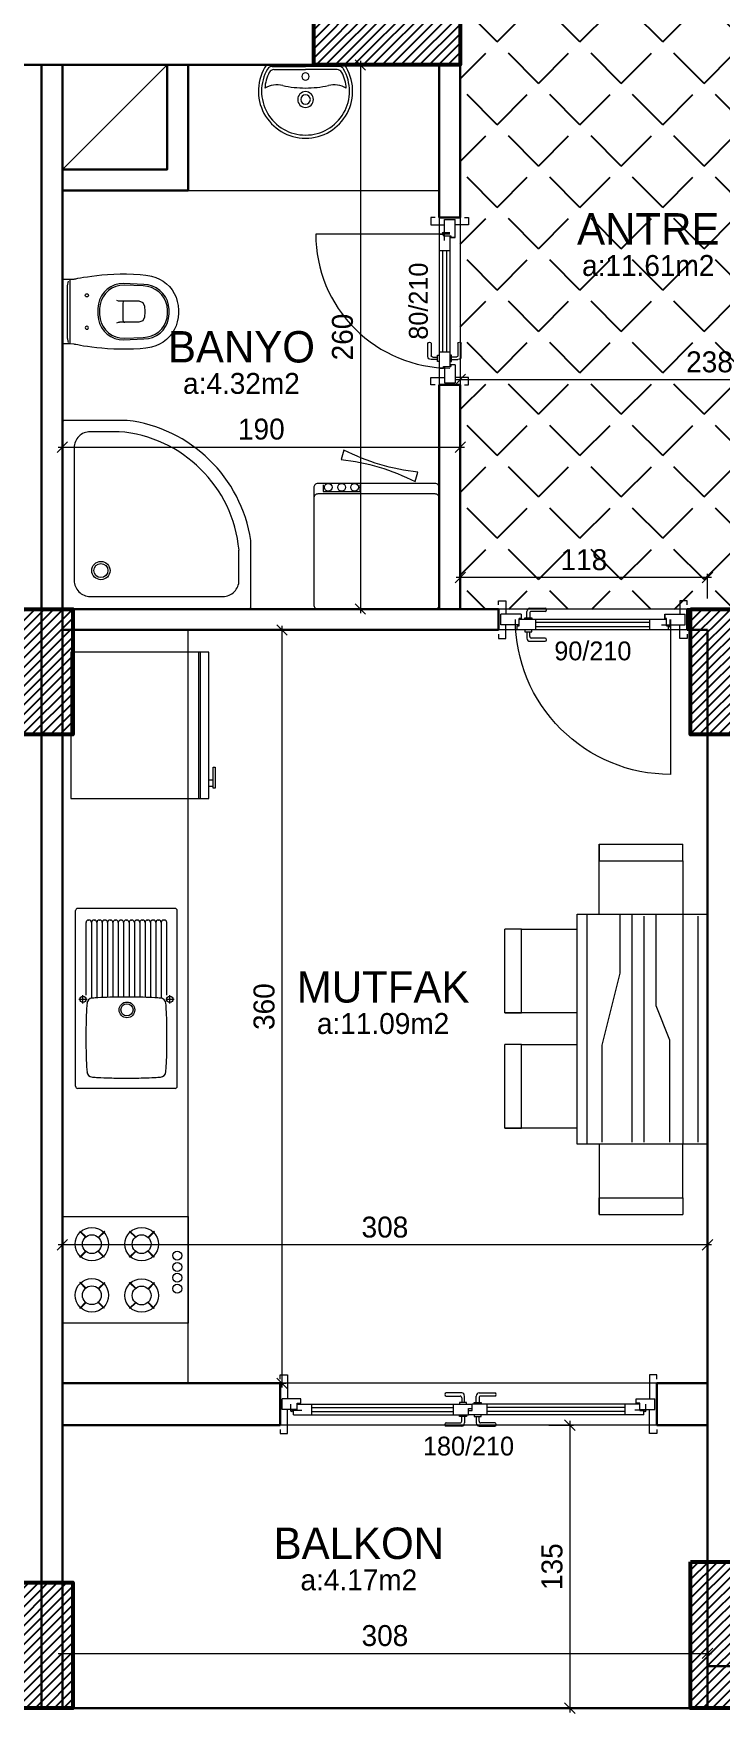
# Model space of a CAD drawing. Header units: centimetres. Extents: x 562865 to 1310255, y -148070 to 32737.
# Drawn here: x 655124 to 655452, y -26897 to -26094 of the extents above; entities that cross this region are included whole.
import ezdxf
from ezdxf.enums import TextEntityAlignment as Align

# ---------------------------------------------------------------- set-up
doc = ezdxf.new("R2010")
doc.units = ezdxf.units.CM
doc.header["$LTSCALE"] = 2.5
doc.linetypes.add('DASHED', pattern=[0.25, 0.125, -0.125])
doc.layers.get('0').update_dxf_attribs({"color": 86})
for name, color, linetype in [('alan', 7, 'Continuous'), ('kapi-yazi', 7, 'Continuous'), ('mahal', 7, 'Continuous'), ('tarama', 173, 'Continuous'), ('TARAMA KOLON', 252, 'Continuous')]:
    doc.layers.add(name, color=color, linetype=linetype)
for name, color, linetype, lineweight in [('DUVAR', 4, 'Continuous', 30), ('duvar-kesim', 7, 'Continuous', 0), ('GÖRÜNÜŞLER', 96, 'Continuous', 25), ('iç ölçü', 106, 'Continuous', 18), ('kapi', 9, 'Continuous', 0), ('kolon', 1, 'Continuous', 53), ('TEFRIS', 33, 'Continuous', 0)]:
    doc.layers.add(name, color=color, linetype=linetype, lineweight=lineweight)
doc.styles.add('PINAR', font='comic.ttf')
doc.dimstyles.new('TEMİZ ÖLÇÜ', dxfattribs={"dimtxt": 10, "dimasz": 5, "dimexe": 1.8, "dimexo": 0.625, "dimgap": 3, "dimtad": 1, "dimdec": 0, "dimrnd": 0.5, "dimzin": 1, "dimdsep": 46, "dimtxsty": 'PINAR', "dimblk": 'OBLIQUE', "dimcen": 0.9, "dimdle": 2, "dimclrd": 256, "dimclre": 256, "dimclrt": 7, "dimadec": 0, "dimazin": 0, "dimtfac": 1, "dimtdec": 0, "dimtofl": 0, "dimtmove": 2, "dimatfit": 2, "dimfxl": 10, "dimfxlon": 1, "dimlwd": -1, "dimlwe": -1, "dimarcsym": 0})

# ---------------------------------------------------------------- blocks, each defined once
blk = doc.blocks.new('WRTGHBWSTH')
at = {"layer": 'GÖRÜNÜŞLER', "color": 251, "linetype": 'DASHED', "ltscale": 200}
blk.add_lwpolyline([(643861.98, 7102.97), (643152.29, 7181.95), (642309.98, 7155.3), (641146.47, 7079.75), (639025.07, 6992.13), (638997.86, 4472.72), (643762.88, 4472.72)], close=True, dxfattribs=at)
blk = doc.blocks.new('_Oblique')
at = {"color": 0, "linetype": 'ByBlock', "lineweight": -2}
blk.add_line((-0.5, -0.5), (0.5, 0.5), dxfattribs=at)
blk = doc.blocks.new('*D1698')
at = {"layer": 'Defpoints', "color": 0}
for p in [(655137.34, -26647.71), (655445.38, -26647.71), (655137.34, -26673.24)]:
    blk.add_point(p, dxfattribs=at)
at = {"layer": 'iç ölçü'}
for p, q in [((655137.34, -26663.24), (655137.34, -26675.04)), ((655445.38, -26663.24), (655445.38, -26675.04)), ((655447.38, -26673.24), (655135.34, -26673.24))]:
    blk.add_line(p, q, dxfattribs=at)
at = {"layer": 'iç ölçü', "linetype": 'ByBlock', "xscale": 5, "yscale": 5, "zscale": 5, "rotation": 180}
blk.add_blockref('_Oblique', (655137.34, -26673.24), dxfattribs=at)
at = {"layer": 'iç ölçü', "linetype": 'ByBlock', "xscale": 5, "yscale": 5, "zscale": 5}
blk.add_blockref('_Oblique', (655445.38, -26673.24), dxfattribs=at)
at = {"layer": 'iç ölçü', "color": 7, "insert": (655291.36, -26664.8), "char_height": 10, "attachment_point": 5, "style": 'PINAR'}
blk.add_mtext('308', dxfattribs=at)
blk = doc.blocks.new('*D1700')
at = {"layer": 'Defpoints', "color": 0}
for p in [(655212.75, -26109.39), (655212.75, -26369.39), (655279.63, -26369.39)]:
    blk.add_point(p, dxfattribs=at)
at = {"layer": 'iç ölçü'}
for p, q in [((655269.63, -26109.39), (655281.43, -26109.39)), ((655279.63, -26107.39), (655279.63, -26371.39)), ((655269.63, -26369.39), (655281.43, -26369.39))]:
    blk.add_line(p, q, dxfattribs=at)
at = {"layer": 'iç ölçü', "linetype": 'ByBlock', "xscale": 5, "yscale": 5, "zscale": 5}
for p, rotation in [((655279.63, -26109.39), 90), ((655279.63, -26369.39), 270)]:
    blk.add_blockref('_Oblique', p, dxfattribs=dict(at, rotation=rotation))
at = {"layer": 'iç ölçü', "color": 7, "insert": (655271.13, -26239.39), "char_height": 10, "attachment_point": 5, "rotation": 90, "style": 'PINAR'}
blk.add_mtext('260', dxfattribs=at)
blk = doc.blocks.new('*D1711')
at = {"layer": 'Defpoints', "color": 0}
for p in [(655327.34, -26354.33), (655327.34, -26369.39), (655445.38, -26369.39)]:
    blk.add_point(p, dxfattribs=at)
at = {"layer": 'iç ölçü'}
for p, q in [((655327.34, -26364.33), (655327.34, -26352.53)), ((655445.38, -26364.33), (655445.38, -26352.53)), ((655447.38, -26354.33), (655325.34, -26354.33))]:
    blk.add_line(p, q, dxfattribs=at)
at = {"layer": 'iç ölçü', "linetype": 'ByBlock', "xscale": 5, "yscale": 5, "zscale": 5, "rotation": 180}
blk.add_blockref('_Oblique', (655327.34, -26354.33), dxfattribs=at)
at = {"layer": 'iç ölçü', "linetype": 'ByBlock', "xscale": 5, "yscale": 5, "zscale": 5}
blk.add_blockref('_Oblique', (655445.38, -26354.33), dxfattribs=at)
at = {"layer": 'iç ölçü', "color": 7, "insert": (655386.36, -26345.87), "char_height": 10, "attachment_point": 5, "style": 'PINAR'}
blk.add_mtext('118', dxfattribs=at)
blk = doc.blocks.new('*D1714')
at = {"layer": 'Defpoints', "color": 0}
for p in [(655137.34, -26253.68), (655327.34, -26253.68), (655327.34, -26292.05)]:
    blk.add_point(p, dxfattribs=at)
at = {"layer": 'iç ölçü'}
for p, q in [((655137.34, -26282.05), (655137.34, -26293.85)), ((655327.34, -26282.05), (655327.34, -26293.85)), ((655135.34, -26292.05), (655329.34, -26292.05))]:
    blk.add_line(p, q, dxfattribs=at)
at = {"layer": 'iç ölçü', "linetype": 'ByBlock', "xscale": 5, "yscale": 5, "zscale": 5, "rotation": 180}
blk.add_blockref('_Oblique', (655137.34, -26292.05), dxfattribs=at)
at = {"layer": 'iç ölçü', "linetype": 'ByBlock', "xscale": 5, "yscale": 5, "zscale": 5}
blk.add_blockref('_Oblique', (655327.34, -26292.05), dxfattribs=at)
at = {"layer": 'iç ölçü', "color": 7, "insert": (655232.34, -26283.46), "char_height": 10, "attachment_point": 5, "style": 'PINAR'}
blk.add_mtext('190', dxfattribs=at)
blk = doc.blocks.new('*D1715')
at = {"layer": 'Defpoints', "color": 0}
for p in [(655223.95, -26379.39), (655223.95, -26739.39), (655242.19, -26739.39)]:
    blk.add_point(p, dxfattribs=at)
at = {"layer": 'iç ölçü'}
for p, q in [((655242.19, -26377.39), (655242.19, -26741.39)), ((655232.19, -26379.39), (655243.99, -26379.39)), ((655232.19, -26739.39), (655243.99, -26739.39))]:
    blk.add_line(p, q, dxfattribs=at)
at = {"layer": 'iç ölçü', "linetype": 'ByBlock', "xscale": 5, "yscale": 5, "zscale": 5}
for p, rotation in [((655242.19, -26379.39), 90), ((655242.19, -26739.39), 270)]:
    blk.add_blockref('_Oblique', p, dxfattribs=dict(at, rotation=rotation))
at = {"layer": 'iç ölçü', "color": 7, "insert": (655233.68, -26559.39), "char_height": 10, "attachment_point": 5, "rotation": 90, "style": 'PINAR'}
blk.add_mtext('360', dxfattribs=at)
blk = doc.blocks.new('*D1716')
at = {"layer": 'Defpoints', "color": 0}
for p in [(655347.58, -26759.39), (655347.58, -26894.64), (655379.68, -26894.64)]:
    blk.add_point(p, dxfattribs=at)
at = {"layer": 'iç ölçü'}
for p, q in [((655369.68, -26759.39), (655381.48, -26759.39)), ((655379.68, -26757.39), (655379.68, -26896.64)), ((655369.68, -26894.64), (655381.48, -26894.64))]:
    blk.add_line(p, q, dxfattribs=at)
at = {"layer": 'iç ölçü', "linetype": 'ByBlock', "xscale": 5, "yscale": 5, "zscale": 5}
for p, rotation in [((655379.68, -26759.39), 90), ((655379.68, -26894.64), 270)]:
    blk.add_blockref('_Oblique', p, dxfattribs=dict(at, rotation=rotation))
at = {"layer": 'iç ölçü', "color": 7, "insert": (655371.2, -26827.01), "char_height": 10, "attachment_point": 5, "rotation": 90, "style": 'PINAR'}
blk.add_mtext('135', dxfattribs=at)
blk = doc.blocks.new('*D1717')
at = {"layer": 'Defpoints', "color": 0}
for p in [(655327.34, -26248.79), (655565.38, -26258.79), (655565.38, -26259.7)]:
    blk.add_point(p, dxfattribs=at)
at = {"layer": 'iç ölçü'}
for p, q in [((655327.34, -26249.7), (655327.34, -26261.5)), ((655325.34, -26259.7), (655567.38, -26259.7)), ((655565.38, -26259.42), (655565.38, -26261.5))]:
    blk.add_line(p, q, dxfattribs=at)
at = {"layer": 'iç ölçü', "linetype": 'ByBlock', "xscale": 5, "yscale": 5, "zscale": 5, "rotation": 180}
blk.add_blockref('_Oblique', (655327.34, -26259.7), dxfattribs=at)
at = {"layer": 'iç ölçü', "linetype": 'ByBlock', "xscale": 5, "yscale": 5, "zscale": 5}
blk.add_blockref('_Oblique', (655565.38, -26259.7), dxfattribs=at)
at = {"layer": 'iç ölçü', "color": 7, "insert": (655446.36, -26251.32), "char_height": 10, "attachment_point": 5, "style": 'PINAR'}
blk.add_mtext('238', dxfattribs=at)
blk = doc.blocks.new('fm-door1')
at = {"linetype": 'Continuous'}
for p, q in [((0, 25), (0, -25)), ((100, 25), (0, 25)), ((79.7, 31.8), (79.7, -0.3)), ((84, 27.6), (127.8, 27.6)), ((90, 50), (910, 50)), ((90, 50), (90, 30)), ((100, 30), (90, 30)), ((100, 30), (100, -5)), ((100, 30), (100, -5)), ((100, 0), (900, 0)), ((190, 50), (190, 0)), ((810, 50), (810, 0)), ((910, 30), (900, 30)), ((900, 30), (900, -5)), ((900, 25), (1000, 25)), ((910, 50), (910, 30)), ((1000, 25), (1000, -25)), ((110, -25), (0, -25)), ((100, -5), (110, -5)), ((110, -5), (100, -5)), ((110, -5), (110, -25)), ((110, -25), (110, -5)), ((890, -25), (890, -5)), ((890, -5), (900, -5)), ((890, -25), (1000, -25))]:
    blk.add_line(p, q, dxfattribs=at)
at = {"color": 8, "linetype": 'Continuous'}
for p, q in [((190, 35), (810, 35)), ((190, 15), (810, 15))]:
    blk.add_line(p, q, dxfattribs=at)
at = {"linetype": 'Continuous'}
for points in [[(857.6, 58.1), (857.6, 88.9, 0.414214), (842.4, 104.1), (758.6, 104.1, 1), (758.6, 88.9), (834.8, 88.9, -0.414214), (842.4, 81.3), (842.4, 58.1)], [(857.6, -8.1), (857.6, -38.9, -0.414214), (842.4, -54.1), (758.6, -54.1, -1), (758.6, -38.9), (834.8, -38.9, 0.414214), (842.4, -31.3), (842.4, -8.1)]]:
    blk.add_lwpolyline(points, format="xyb", dxfattribs=at)
for points in [[(869, 50), (869, 58.1), (831, 58.1), (831, 50)], [(869, 0), (869, -8.1), (831, -8.1), (831, 0)]]:
    blk.add_lwpolyline(points, dxfattribs=at)
blk.add_circle((84, 31.8), 4.26, dxfattribs=at)
blk = doc.blocks.new('Lav-1')
for p, q in [((-18.7083, 0), (18.7083, 0)), ((-15.105, -2.2), (0, -2.2)), ((15.105, -2.2), (0, -2.2))]:
    blk.add_line(p, q)
at = {"color": 8}
for p in [(-15.9925, -0.7), (15.9925, -0.7)]:
    blk.add_line(p, (0, -0.7), dxfattribs=at)
for centre, radius, start, end in [((0, -12.5), 22.5, 146.251011, 270), ((0, -12.5), 22.5, 270, 33.748989), ((0, -12.5), 19.5, 152.688782, 175.764074), ((-15.105, -4.7), 2.5, 90, 152.688782), ((15.105, -4.7), 2.5, 27.311218, 90), ((0, -12.5), 19.5, 4.235926, 27.311218), ((-13.5377, -21.504), 12, 77.387843, 119.499625), ((0, 39), 50, 257.387843, 270), ((0, 39), 50, 270, 282.612157), ((13.5377, -21.504), 12, 60.500375, 102.612157)]:
    blk.add_arc(centre, radius, start, end)
for centre, radius, start, end in [((0, -12.5), 21, 149.821029, 270), ((-15.9925, -3.2), 2.5, 90, 149.821029), ((0, -5.5), 1.75, 90, 270), ((0, -12.5), 21, 270, 30.178971), ((0, -5.5), 1.75, 270, 90), ((15.9925, -3.2), 2.5, 30.178971, 90), ((0, -16.5), 3.75, 90, 270), ((0, -16.5), 2.3, 90, 270), ((0, -16.5), 3.75, 270, 90), ((0, -16.5), 2.3, 270, 90)]:
    blk.add_arc(centre, radius, start, end, dxfattribs=at)
blk = doc.blocks.new('C.Mak')
at = {"color": 8}
for p, q in [((25.69, -56.11), (8.15, -56.11)), ((8.15, -56.11), (8.15, -59.29)), ((25.69, -59.29), (25.69, -56.11))]:
    blk.add_line(p, q, dxfattribs=at)
blk.add_lwpolyline([(-27.67, 0, 0.414214), (-29.72, -2.05), (-29.72, -57.95, 0.414214), (-27.67, -60), (28.23, -60, 0.414214), (30.28, -57.95), (30.28, -2.05, 0.414214), (28.23, 0)], format="xyb", close=True)
blk.add_lwpolyline([(-29.72, -52.95, 0.414214), (-27.67, -55), (28.23, -55, 0.414214), (30.28, -52.95)], format="xyb")
blk.add_lwpolyline([(15.87, -75.96), (17.21, -71.43, -0.091234), (-18.18, -60.91), (-19.53, -65.44, -0.091234)], format="xyb", close=True, dxfattribs=at)
for centre in [(10.72, -58.18), (16.92, -58.18), (23.32, -58.18)]:
    blk.add_circle(centre, 1.82, dxfattribs=at)
blk = doc.blocks.new('Klozet-3')
for p, q in [((15.4, -3.57), (-15.35, -3.57)), ((-14.68, -2.98), (-14.01, -2.7)), ((-14.01, -2.7), (-13.13, -2.55)), ((-13.13, -2.55), (-12.69, -2.51)), ((-12.69, -2.51), (-4.94, -2.51)), ((-4.94, -2.51), (4.84, -2.51)), ((4.84, -2.51), (12.59, -2.51)), ((12.59, -2.51), (13.02, -2.55)), ((13.02, -2.55), (13.91, -2.7)), ((13.91, -2.7), (14.58, -2.98))]:
    blk.add_line(p, q)
at = {"color": 8}
for p, q in [((-4.79, -29.04), (-5.06, -29.5)), ((-5.06, -29.5), (-5.06, -29.74)), ((-3.85, -28.8), (-4.79, -29.04)), ((-0.44, -28.8), (-3.85, -28.8)), ((0.43, -28.8), (-0.44, -28.8)), ((3.83, -28.8), (0.43, -28.8)), ((4.77, -29.04), (3.83, -28.8)), ((5.04, -29.5), (4.77, -29.04)), ((5.04, -29.74), (5.04, -29.5))]:
    blk.add_line(p, q, dxfattribs=at)
blk.add_lwpolyline([(-17.9, -24.49), (-17.74, -21.61), (-17.53, -18.9), (-17.27, -16.37), (-17, -14.05), (-16.71, -11.97), (-16.43, -10.14), (-16.16, -8.6), (-15.93, -7.36), (-15.75, -6.44), (-15.63, -5.87), (-15.58, -5.68), (-15.46, -3.72), (-15.45, -1.23), (-15.46, 0), (15.46, 0), (15.45, -1.23), (15.46, -3.72), (15.58, -5.68), (15.63, -5.87), (15.75, -6.44), (15.93, -7.36), (16.16, -8.6), (16.43, -10.14), (16.71, -11.97), (17, -14.05), (17.27, -16.37), (17.53, -18.9), (17.74, -21.61), (17.9, -24.49), (17.99, -27.52), (18, -30.66), (17.91, -33.9), (17.71, -37.21), (17.43, -39.85), (17.08, -41.83), (16.91, -42.61), (16.36, -44.56), (15.56, -46.4), (14.55, -48.11), (13.33, -49.69), (11.94, -51.1), (10.38, -52.35), (8.67, -53.4), (6.84, -54.25), (4.9, -54.87), (2.88, -55.26), (0.78, -55.39), (-0.78, -55.39), (-2.88, -55.26), (-4.9, -54.87), (-6.84, -54.25), (-8.67, -53.4), (-10.38, -52.35), (-11.94, -51.1), (-13.33, -49.69), (-14.55, -48.11), (-15.56, -46.4), (-16.36, -44.56), (-16.91, -42.61), (-17.08, -41.83), (-17.43, -39.85), (-17.71, -37.21), (-17.91, -33.9), (-18, -30.66), (-17.99, -27.52)], close=True)
for points in [[(-7.32, -11.04), (-7.7, -10.94), (-8.07, -11.04), (-8.34, -11.31), (-8.44, -11.69), (-8.34, -12.07), (-8.07, -12.34), (-7.7, -12.44), (-7.32, -12.34), (-7.05, -12.07), (-6.95, -11.69), (-7.05, -11.31)], [(7.15, -11.31), (7.42, -11.04), (7.8, -10.94), (8.17, -11.04), (8.44, -11.31), (8.55, -11.69), (8.44, -12.07), (8.17, -12.34), (7.8, -12.44), (7.42, -12.34), (7.15, -12.07), (7.05, -11.69)], [(-13.52, -29.22), (-13.07, -38.88), (-12.88, -41.04), (-12.33, -43.08), (-11.45, -44.96), (-10.27, -46.64), (-8.83, -48.09), (-7.16, -49.28), (-5.29, -50.17), (-3.26, -50.73), (-1.09, -50.93), (0.99, -50.93), (3.16, -50.72), (5.19, -50.14), (7.05, -49.21), (8.72, -47.99), (10.16, -46.52), (11.35, -44.83), (12.25, -42.96), (12.82, -40.97), (13.04, -38.88), (13.49, -29.22), (13.3, -27.05), (12.74, -24.99), (11.86, -23.09), (10.68, -21.38), (9.24, -19.89), (7.57, -18.67), (5.7, -17.75), (3.67, -17.18), (1.51, -16.98), (-1.54, -16.98), (-3.7, -17.18), (-5.74, -17.75), (-7.6, -18.67), (-9.27, -19.89), (-10.72, -21.38), (-11.89, -23.09), (-12.78, -24.99), (-13.33, -27.05)], [(-12.73, -29.5), (-12.3, -38.59), (-12.12, -40.64), (-11.59, -42.58), (-10.74, -44.38), (-9.62, -46.01), (-8.24, -47.42), (-6.65, -48.58), (-4.88, -49.46), (-2.95, -50.01), (-0.91, -50.2), (0.66, -50.2), (2.7, -50.01), (4.65, -49.46), (6.45, -48.58), (8.08, -47.42), (9.49, -46.01), (10.65, -44.38), (11.53, -42.58), (12.08, -40.64), (12.27, -38.59), (12.69, -29.5), (12.51, -27.45), (12, -25.5), (11.17, -23.68), (10.06, -22.04), (8.71, -20.61), (7.14, -19.43), (5.38, -18.54), (3.47, -17.98), (1.44, -17.78), (-1.42, -17.78), (-3.46, -17.98), (-5.37, -18.54), (-7.14, -19.43), (-8.71, -20.61), (-10.07, -22.04), (-11.19, -23.68), (-12.02, -25.5), (-12.55, -27.45)]]:
    blk.add_lwpolyline(points, close=True, dxfattribs=at)
blk.add_lwpolyline([(5.47, -25.87), (5.22, -26.6), (5.11, -27.1), (5.09, -27.28), (5.09, -36.43), (4.39, -38.41), (2.57, -39.21), (0.04, -39.36), (-0.06, -39.36), (-2.58, -39.21), (-4.4, -38.41), (-5.1, -36.43), (-5.11, -27.28), (-5.13, -27.1), (-5.23, -26.6), (-5.49, -25.87)], dxfattribs=at)
blk = doc.blocks.new('Dus-1')
for points in [[(90.17, -30.9), (90.17, -1.18, 0.414214), (88.99, 0), (0, 0)], [(0, 0), (0, -88.82, 0.414214), (1.18, -90), (32.74, -90)], [(84.75, -27.05), (84.75, -13.27, 0.414214), (77.1, -5.62), (13.68, -5.62, 0.414214), (6.03, -13.27), (6.03, -76.68, 0.414214), (13.68, -84.33), (28.13, -84.33)]]:
    blk.add_lwpolyline(points, format="xyb")
at = {"color": 8}
for radius in [4.36, 3.36]:
    blk.add_circle((18.4, -18.38), radius, dxfattribs=at)
for centre, radius, start, end in [((22.42, -22.07), 62.53, 275.23511, 355.43389), ((22.48, -22.58), 68.19, 278.64966, 352.99976)]:
    blk.add_arc(centre, radius, start, end)
blk = doc.blocks.new('Evye-2')
for p, q in [((-36.5, 24.5), (47.5, 24.5)), ((-37.5, -23), (-37.5, 23.5)), ((3, 21), (7, 21)), ((5, 19), (5, 23)), ((48.5, -23), (48.5, 23.5)), ((-36.5, -24), (47.5, -24)), ((3, -20.5), (7, -20.5)), ((5, -22.5), (5, -18.5))]:
    blk.add_line(p, q)
at = {"color": 8}
for p, q in [((41.7, 16.9366), (5.5459, 16.9366)), ((7, 19.5), (41.7, 19.5)), ((42.9, 18.3), (42.9, 18.1366)), ((41.7, 14.3766), (6, 14.3766)), ((41.7, 11.8166), (6, 11.8166)), ((41.7, 9.2566), (6, 9.2566)), ((42.9, 15.7366), (42.9, 15.5766)), ((42.9, 13.1766), (42.9, 13.0166)), ((42.9, 10.6166), (42.9, 10.4566)), ((42.9, 8.0566), (42.9, 7.8966)), ((41.7, 6.6966), (6.0519, 6.6966)), ((41.7, 4.1366), (6.0917, 4.1366)), ((41.7, 1.5766), (6.1117, 1.5766)), ((42.9, 5.4966), (42.9, 5.3366)), ((42.9, 2.9366), (42.9, 2.7766)), ((42.9, 0.3766), (42.9, 0.2166)), ((41.7, -6.1034), (6.0537, -6.1034)), ((41.7, -3.5434), (6.0928, -3.5434)), ((41.7, -0.9834), (6.1121, -0.9834)), ((42.9, -2.1834), (42.9, -2.3434)), ((42.9, -4.7434), (42.9, -4.9034)), ((42.9, -7.3034), (42.9, -7.4634)), ((41.7, -8.6634), (6, -8.6634)), ((41.7, -11.2234), (6, -11.2234)), ((41.7, -13.7834), (6, -13.7834)), ((42.9, -9.8634), (42.9, -10.0234)), ((42.9, -12.4234), (42.9, -12.5834)), ((42.9, -14.9834), (42.9, -15.1434)), ((41.7, -16.3434), (5.5602, -16.3434)), ((7, -19), (41.7, -19)), ((42.9, -17.5434), (42.9, -17.8))]:
    blk.add_line(p, q, dxfattribs=at)
for centre, radius in [((5, 21), 1.5), ((0, 0), 3.75), ((0, 0), 2.9), ((5, -20.5), 1.5)]:
    blk.add_circle(centre, radius)
for centre, radius, start, end in [((-36.5, 23.5), 1, 90, 180), ((47.5, 23.5), 1, 0, 90), ((34.8012, 9.9778), 67.2016, 174.430498, 176.686733), ((-29.5, 16.5), 2.5831, 90, 180), ((-22.9779, -47.8015), 67.2017, 93.313256, 95.56949), ((-17.2225, -147.2206), 166.7873, 91.373663, 93.313194), ((-13.2502, -312.8726), 332.4869, 89.999972, 91.373679), ((-13.2498, -312.8726), 332.4869, 88.626321, 90.000028), ((-9.2775, -147.2206), 166.7873, 86.686806, 88.626337), ((-3.5221, -47.8011), 67.2014, 84.430506, 86.686741), ((3, 16.5), 2.5831, 0, 90), ((-61.3012, 9.9779), 67.2016, 3.313246, 5.569481), ((299.8725, 0.2501), 332.4869, 178.626321, 180.000028), ((134.2205, 4.2225), 166.7873, 176.686806, 178.626337), ((-160.7205, 4.2225), 166.7873, 1.373663, 3.313194), ((-326.3725, 0.2501), 332.4869, 359.999972, 1.373679), ((299.8725, 0.2498), 332.4869, 179.999972, 181.373679), ((-326.3726, 0.2498), 332.4869, 358.626321, 0.000028), ((134.2205, -3.7226), 166.7873, 181.373663, 183.313194), ((-160.7205, -3.7226), 166.7873, 356.686806, 358.626337), ((34.8012, -9.4779), 67.2015, 183.313269, 185.569504), ((-29.5, -16), 2.5831, 180, 270), ((3, -16), 2.5831, 270, 0), ((-61.3012, -9.478), 67.2015, 354.430518, 356.686753), ((-36.5, -23), 1, 180, 270), ((-22.9779, 48.3014), 67.2017, 264.43051, 266.686744), ((-17.2225, 147.7205), 166.7873, 266.686806, 268.626337), ((-13.2502, 313.3725), 332.4869, 268.626321, 270.000028), ((-13.2498, 313.3725), 332.4869, 269.999972, 271.373679), ((-9.2775, 147.7205), 166.7873, 271.373663, 273.313194), ((-3.5221, 48.301), 67.2014, 273.313238, 275.569472), ((47.5, -23), 1, 270, 0)]:
    blk.add_arc(centre, radius, start, end)
for centre, start, end in [((41.7, 18.3), 0, 90), ((41.7, 18.1366), 270, 0), ((41.7, 15.7366), 0, 90), ((41.7, 15.5766), 270, 0), ((41.7, 13.1766), 0, 90), ((41.7, 13.0166), 270, 0), ((41.7, 10.6166), 0, 90), ((41.7, 10.4566), 270, 0), ((41.7, 8.0566), 0, 90), ((41.7, 7.8966), 270, 0), ((41.7, 5.4966), 0, 90), ((41.7, 5.3366), 270, 0), ((41.7, 2.9366), 0, 90), ((41.7, 2.7766), 270, 0), ((41.7, 0.3766), 0, 90), ((41.7, 0.2166), 270, 0), ((41.7, -2.1834), 0, 90), ((41.7, -2.3434), 270, 0), ((41.7, -4.7434), 0, 90), ((41.7, -4.9034), 270, 0), ((41.7, -7.3034), 0, 90), ((41.7, -7.4634), 270, 0), ((41.7, -9.8634), 0, 90), ((41.7, -10.0234), 270, 0), ((41.7, -12.4234), 0, 90), ((41.7, -12.5834), 270, 0), ((41.7, -14.9834), 0, 90), ((41.7, -15.1434), 270, 0), ((41.7, -17.5434), 0, 90), ((41.7, -17.8), 270, 0)]:
    blk.add_arc(centre, 1.2, start, end, dxfattribs=at)
blk = doc.blocks.new('Buzdlb2')
for p, q in [((-32, 0), (32, 0)), ((35, -4), (-35, -4)), ((-35, -4), (-35, -70)), ((35, -70), (35, -4)), ((35, -65), (-35, -65)), ((-35, -66), (35, -66)), ((-35, -70), (35, -70))]:
    blk.add_line(p, q)
at = {"color": 8}
for p, q in [((-30, -72), (-20, -72)), ((-30, -73), (-30, -72)), ((-29, -70), (-29, -72)), ((-26, -70), (-26, -72)), ((-20, -72), (-20, -73)), ((-20, -73), (-30, -73))]:
    blk.add_line(p, q, dxfattribs=at)
blk = doc.blocks.new('Firin-3')
blk.add_lwpolyline([(-25.5, 0), (25.5, 0), (25.5, -60), (-25.5, -60)], close=True)
at = {"color": 8}
for points in [[(-18.33, -8.27), (-15.49, -11.11), (-15.67, -11.29), (-18.51, -8.45)], [(-6.09, -8.27), (-5.91, -8.45), (-8.75, -11.29), (-8.93, -11.11)], [(6.09, -8.27), (8.93, -11.11), (8.75, -11.29), (5.91, -8.45)], [(18.32, -8.27), (18.5, -8.45), (15.67, -11.29), (15.48, -11.11)], [(-18.2, -19.98), (-18.38, -19.79), (-15.54, -16.96), (-15.36, -17.14)], [(-9.07, -17.42), (-6.23, -20.26), (-6.05, -20.08), (-8.89, -17.24)], [(6.22, -19.98), (6.04, -19.79), (8.88, -16.96), (9.06, -17.14)], [(15.34, -17.42), (18.18, -20.26), (18.36, -20.08), (15.53, -17.24)], [(-18.43, -32.06), (-15.59, -34.89), (-15.77, -35.08), (-18.61, -32.24)], [(-6.19, -32.06), (-6.01, -32.24), (-8.85, -35.08), (-9.03, -34.89)], [(6.09, -32.06), (8.93, -34.89), (8.75, -35.08), (5.91, -32.24)], [(18.32, -32.06), (18.5, -32.24), (15.67, -35.08), (15.48, -34.89)], [(-18.3, -43.76), (-18.48, -43.58), (-15.64, -40.74), (-15.46, -40.92)], [(-9.17, -41.2), (-6.33, -44.04), (-6.15, -43.86), (-8.99, -41.02)], [(6.22, -43.76), (6.04, -43.58), (8.88, -40.74), (9.06, -40.92)], [(15.34, -41.2), (18.18, -44.04), (18.36, -43.86), (15.53, -41.02)]]:
    blk.add_lwpolyline(points, close=True, dxfattribs=at)
for centre, radius in [((-12.21, -14.07), 8.01), ((12.21, -14.07), 8.01), ((-12.21, -14.07), 4.49), ((12.21, -14.07), 4.49), ((-12.31, -37.85), 8.01), ((12.21, -37.85), 8.01), ((-12.31, -37.85), 4.49), ((12.21, -37.85), 4.49), ((-9.03, -54.83), 2.16), ((-3.78, -54.83), 2.16), ((1.34, -54.83), 2.16), ((6.77, -54.83), 2.16)]:
    blk.add_circle(centre, radius, dxfattribs=at)
blk = doc.blocks.new('*D1751')
at = {"layer": 'Defpoints', "color": 0}
for p in [(655137.34, -26848.39), (655445.38, -26848.39), (655445.38, -26868.46)]:
    blk.add_point(p, dxfattribs=at)
at = {"layer": 'iç ölçü'}
for p, q in [((655137.34, -26858.46), (655137.34, -26870.26)), ((655445.38, -26858.46), (655445.38, -26870.26)), ((655135.34, -26868.46), (655447.38, -26868.46))]:
    blk.add_line(p, q, dxfattribs=at)
at = {"layer": 'iç ölçü', "linetype": 'ByBlock', "xscale": 5, "yscale": 5, "zscale": 5, "rotation": 180}
blk.add_blockref('_Oblique', (655137.34, -26868.46), dxfattribs=at)
at = {"layer": 'iç ölçü', "linetype": 'ByBlock', "xscale": 5, "yscale": 5, "zscale": 5}
blk.add_blockref('_Oblique', (655445.38, -26868.46), dxfattribs=at)
at = {"layer": 'iç ölçü', "color": 7, "insert": (655291.36, -26860.01), "char_height": 10, "attachment_point": 5, "style": 'PINAR'}
blk.add_mtext('308', dxfattribs=at)
blk = doc.blocks.new('fm-door3')
at = {"linetype": 'Continuous'}
for p, q in [((0, 2.5), (0, -2.5)), ((8, 2.5), (0, 2.5)), ((4.9, 3.18), (4.9, -0.03)), ((5.32, 2.76), (10.7, 2.76)), ((6, 5), (6, 3)), ((6, 5), (100, 5)), ((8, 3), (6, 3)), ((8, 3), (8, -0.5)), ((16, 5), (16, 0)), ((90, 5), (90, 0)), ((100, 3), (98, 3)), ((98, 3), (98, 0)), ((100, 2), (98, 2)), ((98, 2), (98, 0)), ((194, 5), (100, 5)), ((100, 5), (100, 2)), ((108, 5), (108, 0)), ((184, 5), (184, 0)), ((194.9, 2.76), (189.52, 2.76)), ((192, 3), (194, 3)), ((192, 3), (192, -0.5)), ((192, 2.5), (200, 2.5)), ((194, 5), (194, 3)), ((195.33, 3.18), (195.33, -0.03)), ((200, 2.5), (200, -2.5)), ((10, -2.5), (0, -2.5)), ((8, 0), (98, 0)), ((8, -0.5), (10, -0.5)), ((10, -0.5), (10, -2.5)), ((192, 0), (98, 0)), ((190, -0.5), (190, -2.5)), ((192, -0.5), (190, -0.5)), ((190, -2.5), (200, -2.5))]:
    blk.add_line(p, q, dxfattribs=at)
at = {"color": 8, "linetype": 'Continuous'}
for p, q in [((16, 3.5), (90, 3.5)), ((16, 1.5), (90, 1.5)), ((184, 3.5), (108, 3.5)), ((184, 1.5), (108, 1.5))]:
    blk.add_line(p, q, dxfattribs=at)
at = {"linetype": 'Continuous'}
for points in [[(95.86, 5.81), (95.86, 8.89, 0.414214), (94.34, 10.41), (85.96, 10.41, 1), (85.96, 8.89), (93.58, 8.89, -0.414214), (94.34, 8.13), (94.34, 5.81)], [(102.14, 5.81), (102.14, 8.89, -0.414214), (103.66, 10.41), (112.04, 10.41, -1), (112.04, 8.89), (104.42, 8.89, 0.414214), (103.66, 8.13), (103.66, 5.81)], [(95.86, -0.81), (95.86, -3.89, -0.414214), (94.34, -5.41), (85.96, -5.41, -1), (85.96, -3.89), (93.58, -3.89, 0.414214), (94.34, -3.13), (94.34, -0.81)], [(102.14, -0.81), (102.14, -3.89, 0.414214), (103.66, -5.41), (112.04, -5.41, 1), (112.04, -3.89), (104.42, -3.89, -0.414214), (103.66, -3.13), (103.66, -0.81)]]:
    blk.add_lwpolyline(points, format="xyb", dxfattribs=at)
for points in [[(97, 5), (97, 5.81), (93.2, 5.81), (93.2, 5)], [(101, 5), (101, 5.81), (104.8, 5.81), (104.8, 5)], [(97, 0), (97, -0.81), (93.2, -0.81), (93.2, 0)], [(101, 0), (101, -0.81), (104.8, -0.81), (104.8, 0)]]:
    blk.add_lwpolyline(points, dxfattribs=at)
for centre in [(5.32, 3.18), (194.9, 3.18)]:
    blk.add_circle(centre, 0.426, dxfattribs=at)
blk = doc.blocks.new('Table-5')
for p, q in [((-47.22, 62.15), (-47.22, 96.77)), ((7.78, 62.15), (7.78, 96.77)), ((-7.22, 88.77), (-7.22, 62.15)), ((47.78, 88.77), (47.78, 62.15)), ((-55, 57.44), (55, 57.44)), ((-55, 51.67), (-88.49, 51.67)), ((-54.03, 50.29), (-7.6, 50.29)), ((-7.6, 50.29), (26.83, 41.72)), ((55, 51.67), (88.49, 51.67)), ((26.83, 41.72), (55, 41.72)), ((-54.03, 36), (55, 36)), ((-54.03, 30.28), (54.05, 30.28)), ((-5.19, 17.89), (11.22, 24.56)), ((11.22, 24.56), (55, 24.56)), ((-54.03, 17.89), (-5.19, 17.89)), ((-80.49, 11.67), (-55, 11.67)), ((-55, 11.54), (55, 11.54)), ((80.49, 11.67), (55, 11.67)), ((-54.03, 4.39), (54.05, 4.39))]:
    blk.add_line(p, q)
at = {"color": 33}
for p, q in [((-47.22, 96.77), (-7.22, 96.77)), ((-47.22, 96.77), (-47.22, 88.77)), ((-7.22, 88.77), (-7.22, 96.77)), ((7.78, 96.77), (47.78, 96.77)), ((7.78, 96.77), (7.78, 88.77)), ((47.78, 88.77), (47.78, 96.77)), ((-47.22, 88.77), (-7.22, 88.77)), ((7.78, 88.77), (47.78, 88.77)), ((-55, 62.15), (55, 62.15)), ((-55, 0), (-55, 62.15)), ((55, 62.15), (55, 0)), ((-88.49, 51.67), (-80.49, 51.67)), ((-88.49, 51.67), (-88.49, 11.67)), ((-80.49, 51.67), (-80.49, 11.67)), ((80.49, 51.67), (80.49, 11.67)), ((88.49, 51.67), (80.49, 51.67)), ((88.49, 51.67), (88.49, 11.67)), ((-80.49, 11.67), (-88.49, 11.67)), ((80.49, 11.67), (88.49, 11.67)), ((55, 0), (-55, 0))]:
    blk.add_line(p, q, dxfattribs=at)
blk = doc.blocks.new('SB')
at = {"layer": 'TARAMA KOLON'}
h = blk.add_hatch(dxfattribs=at)
h.set_pattern_fill('ANSI31', color=256, angle=7e-15)
h.paths.add_polyline_path([(655327.34, -25829.39), (655302.34, -25829.39), (655302.34, -25959.39), (655327.34, -25959.39)])
h.paths.add_polyline_path([(655437.34, -24424.14), (655477.34, -24424.14), (655477.34, -24494.14), (655437.34, -24494.14)])
h.paths.add_polyline_path([(655327.34, -25359.39), (655297.34, -25359.39), (655297.34, -25469.39), (655327.34, -25469.39)])
h.paths.add_polyline_path([(655327.34, -26079.39), (655327.34, -26109.39), (655257.34, -26109.39), (655257.34, -26079.39)])
h.paths.add_polyline_path([(654229.3, -24849.39), (654229.3, -24889.39), (654299.3, -24889.39), (654299.3, -24849.39)])
h.paths.add_polyline_path([(654269.3, -25899.39), (654229.3, -25899.39), (654229.3, -25829.39), (654269.3, -25829.39)])
h.paths.add_polyline_path([(654229.3, -25444.39), (654229.3, -25469.39), (654379.3, -25469.39), (654379.3, -25444.39)])
h.paths.add_polyline_path([(655112.34, -26369.39), (655142.34, -26369.39), (655142.34, -26429.39), (655112.34, -26429.39)])
h.paths.add_polyline_path([(654997.34, -26079.39), (654997.34, -26109.39), (654927.34, -26109.39), (654927.34, -26079.39)])
h.paths.add_polyline_path([(655437.34, -24889.39), (655467.34, -24889.39), (655467.34, -24829.39), (655437.34, -24829.39)])
h.paths.add_polyline_path([(655112.34, -26834.64), (655142.34, -26834.64), (655142.34, -26894.64), (655112.34, -26894.64)])
h.paths.add_polyline_path([(654787.34, -26369.39), (654817.34, -26369.39), (654817.34, -26429.39), (654787.34, -26429.39)])
h.paths.add_polyline_path([(655437.34, -26824.64), (655477.34, -26824.64), (655477.34, -26894.64), (655437.34, -26894.64)])
h.paths.add_polyline_path([(654299.3, -26369.39), (654299.3, -26409.39), (654229.3, -26409.39), (654229.3, -26369.39)])
h.paths.add_polyline_path([(654777.34, -26824.64), (654817.34, -26824.64), (654817.34, -26894.64), (654777.34, -26894.64)])
h.paths.add_polyline_path([(655437.34, -26369.39), (655467.34, -26369.39), (655467.34, -26429.39), (655437.34, -26429.39)])
h.paths.add_polyline_path([(655985.38, -25829.39), (656025.38, -25829.39), (656025.38, -25899.39), (655985.38, -25899.39)])
h.paths.add_polyline_path([(654927.34, -25959.39), (654927.34, -25359.39), (655177.34, -25359.39), (655177.34, -25389.39), (654952.35, -25389.39), (654952.35, -25729.39), (655177.34, -25729.39), (655177.34, -25754.39), (654952.34, -25754.39), (654952.34, -25934.39), (655177.34, -25934.39), (655177.34, -25959.39)])
h.paths.add_polyline_path([(654777.34, -24424.14), (654817.34, -24424.14), (654817.34, -24494.14), (654777.34, -24494.14)])
h.paths.add_polyline_path([(655985.38, -26824.64), (656025.38, -26824.64), (656025.38, -26894.64), (655985.38, -26894.64)])
h.paths.add_polyline_path([(654229.3, -24424.14), (654269.3, -24424.14), (654269.3, -24494.14), (654229.3, -24494.14)])
h.paths.add_polyline_path([(655107.34, -24424.14), (655147.34, -24424.14), (655147.34, -24494.14), (655107.34, -24494.14)])
h.paths.add_polyline_path([(655985.38, -24424.14), (656025.38, -24424.14), (656025.38, -24494.14), (655985.38, -24494.14)])
h.paths.add_polyline_path([(656025.38, -24849.39), (656025.38, -24889.39), (655955.38, -24889.39), (655955.38, -24849.39)])
h.paths.add_polyline_path([(654817.34, -24889.39), (654787.34, -24889.39), (654787.34, -24829.39), (654817.34, -24829.39)])
h.paths.add_polyline_path([(655114.84, -24849.39), (655139.84, -24849.39), (655139.84, -24999.39), (655114.84, -24999.39)])
h.paths.add_polyline_path([(656025.38, -26369.39), (656025.38, -26409.39), (655955.38, -26409.39), (655955.38, -26369.39)])
h.paths.add_polyline_path([(654229.3, -26824.64), (654269.3, -26824.64), (654269.3, -26894.64), (654229.3, -26894.64)])
h.paths.add_polyline_path([(656025.38, -25444.39), (656025.38, -25469.39), (655875.38, -25469.39), (655875.38, -25444.39)])
at = {"layer": 'kolon'}
for points in [[(655327.34, -26079.39), (655327.34, -26109.39), (655257.34, -26109.39), (655257.34, -26079.39)], [(655112.34, -26369.39), (655142.34, -26369.39), (655142.34, -26429.39), (655112.34, -26429.39)], [(655437.34, -26369.39), (655467.34, -26369.39), (655467.34, -26429.39), (655437.34, -26429.39)], [(655437.34, -26824.64), (655477.34, -26824.64), (655477.34, -26894.64), (655437.34, -26894.64)], [(655112.34, -26834.64), (655142.34, -26834.64), (655142.34, -26894.64), (655112.34, -26894.64)]]:
    blk.add_lwpolyline(points, close=True, dxfattribs=at)

msp = doc.modelspace()

# ---------------------------------------------------------------- hatches: boundary and pattern name
at = {"layer": 'tarama'}
h = msp.add_hatch(dxfattribs=at)
h.set_pattern_fill('ANGLE', color=256, scale=4, angle=45)
h.set_pattern_definition([(45, (0, 0), (-19.7565635, 19.7565635), [20.32, -7.62]), (135, (0, 0), (-19.7565635, -19.7565635), [20.32, -7.62])])
edge = h.paths.add_edge_path()
edge.add_line((655399.45, -25729.39), (655339.81, -25729.39))
edge.add_line((655339.81, -25729.39), (655327.34, -25729.39))
edge.add_line((655327.34, -25729.39), (655327.34, -25899.39))
edge.add_line((655327.34, -25899.39), (655327.34, -25959.39))
edge.add_line((655327.34, -25959.39), (655327.34, -25970.6))
edge.add_line((655327.34, -25970.6), (655327.34, -25974.1))
edge.add_line((655327.34, -25974.1), (655327.34, -25978.6))
edge.add_line((655327.34, -25978.6), (655401.34, -25978.6))
edge.add_arc((655317.34, -25978.6), 84, 276.83714, 360, ccw=False)
edge.add_line((655327.34, -26062), (655327.34, -26067.1))
edge.add_line((655327.34, -26067.1), (655327.34, -26070.6))
edge.add_line((655327.34, -26070.6), (655327.34, -26109.39))
edge.add_line((655327.34, -26109.39), (655327.34, -26182.24))
edge.add_line((655327.34, -26182.24), (655327.34, -26241.89))
edge.add_ellipse((655326.99, -26242.41), major_axis=(0.76, 0), ratio=0.78, start_angle=0, end_angle=62.23737, ccw=False)
edge.add_line((655327.75, -26242.41), (655327.75, -26248.95))
edge.add_ellipse((655326.23, -26248.95), major_axis=(-1.52, 0), ratio=0.78, start_angle=137.13047, end_angle=180, ccw=False)
edge.add_line((655327.34, -26249.75), (655327.34, -26262.24))
edge.add_line((655327.34, -26262.24), (655327.34, -26369.39))
edge.add_line((655327.34, -26369.39), (655345.67, -26369.39))
edge.add_line((655345.67, -26369.39), (655359.63, -26369.39))
edge.add_ellipse((655360.54, -26370.5), major_axis=(0, -1.52), ratio=0.88, start_angle=540, end_angle=582.86953, ccw=False)
edge.add_line((655360.54, -26368.98), (655367.91, -26368.98))
edge.add_ellipse((655367.91, -26369.74), major_axis=(0, -0.76), ratio=0.88, start_angle=477.76263, end_angle=540, ccw=False)
edge.add_line((655368.5, -26369.39), (655435.67, -26369.39))
edge.add_line((655435.67, -26369.39), (655467.34, -26369.39))
edge.add_line((655467.34, -26369.39), (655534.51, -26369.39))
edge.add_ellipse((655535.1, -26369.74), major_axis=(0, -0.76), ratio=0.88, start_angle=180, end_angle=242.23737, ccw=False)
edge.add_line((655535.1, -26368.98), (655542.48, -26368.98))
edge.add_ellipse((655542.48, -26370.5), major_axis=(0, -1.52), ratio=0.88, start_angle=137.13047, end_angle=180, ccw=False)
edge.add_line((655543.39, -26369.39), (655557.34, -26369.39))
edge.add_line((655557.34, -26369.39), (655565.38, -26369.39))
edge.add_line((655565.38, -26369.39), (655565.38, -26350.31))
edge.add_line((655565.38, -26350.31), (655565.38, -26283.14))
edge.add_ellipse((655565.74, -26282.55), major_axis=(0.76, 0), ratio=0.88, start_angle=180, end_angle=242.23737, ccw=False)
edge.add_line((655564.98, -26282.55), (655564.98, -26275.18))
edge.add_ellipse((655566.5, -26275.18), major_axis=(-1.52, 0), ratio=0.88, start_angle=317.13047, end_angle=360, ccw=False)
edge.add_line((655565.38, -26274.27), (655565.38, -26260.31))
edge.add_line((655565.38, -26260.31), (655565.38, -26205.62))
edge.add_line((655565.38, -26205.62), (655515.38, -26205.62))
edge.add_line((655515.38, -26205.62), (655515.38, -26152.41))
edge.add_line((655515.38, -26152.41), (655506.02, -26139.39))
edge.add_line((655506.02, -26139.39), (655467.34, -26139.39))
edge.add_line((655467.34, -26139.39), (655467.34, -26099.39))
edge.add_line((655467.34, -26099.39), (655467.34, -25939.11))
edge.add_line((655467.34, -25939.11), (655467.34, -25925.15))
edge.add_ellipse((655468.46, -25924.24), major_axis=(-1.52, 0), ratio=0.88, start_angle=360, end_angle=402.86953, ccw=False)
edge.add_line((655466.94, -25924.24), (655466.94, -25916.86))
edge.add_ellipse((655467.7, -25916.86), major_axis=(0.76, 0), ratio=0.88, start_angle=477.76263, end_angle=540, ccw=False)
edge.add_line((655467.34, -25916.27), (655467.34, -25849.11))
edge.add_line((655467.34, -25849.11), (655467.34, -25829.39))
edge.add_line((655467.34, -25829.39), (655467.34, -25762.22))
edge.add_ellipse((655467.7, -25761.63), major_axis=(0.76, 0), ratio=0.88, start_angle=180, end_angle=242.23737, ccw=False)
edge.add_line((655466.94, -25761.63), (655466.94, -25754.26))
edge.add_ellipse((655468.46, -25754.26), major_axis=(1.52, 0), ratio=0.88, start_angle=137.13047, end_angle=180, ccw=False)
edge.add_line((655467.34, -25753.35), (655467.34, -25739.39))
edge.add_line((655467.34, -25739.39), (655467.34, -25729.39))
edge.add_line((655467.34, -25729.39), (655419.81, -25729.39))
edge.add_line((655419.81, -25729.39), (655407.32, -25729.39))
edge.add_ellipse((655406.51, -25728.28), major_axis=(0, 1.52), ratio=0.78, start_angle=540, end_angle=582.86953, ccw=False)
edge.add_line((655406.51, -25729.8), (655399.98, -25729.8))
edge.add_ellipse((655399.98, -25729.04), major_axis=(0, 0.76), ratio=0.78, start_angle=477.76263, end_angle=540, ccw=False)
h.paths.add_polyline_path([(655498.19, -26319.68), (655522.58, -26319.68), (655522.58, -26340.49), (655498.19, -26340.49)], flags=24)
h.paths.add_polyline_path([(655374.35, -26335.41), (655398.38, -26335.41), (655398.38, -26356.33), (655374.35, -26356.33)], flags=24)
h.paths.add_polyline_path([(655384.04, -25932.54), (655410.65, -25932.54), (655410.65, -25953.35), (655384.04, -25953.35)], flags=24)
h.paths.add_polyline_path([(655432.15, -26240.94), (655460.58, -26240.94), (655460.58, -26261.7), (655432.15, -26261.7)], flags=24)
h.paths.add_polyline_path([(655439.52, -25792.69), (655439.52, -25766.09), (655460.33, -25766.09), (655460.33, -25792.69)], flags=24)
h.paths.add_polyline_path([(655378.73, -26175.16), (655456.16, -26175.16), (655456.16, -26199.95), (655378.73, -26199.95)], flags=24)
h.paths.add_polyline_path([(655384.42, -26197.15), (655449.15, -26197.15), (655449.15, -26213.54), (655384.42, -26213.54)], flags=24)

# ---------------------------------------------------------------- linework, layer by layer
at = {"layer": 'DUVAR'}
for p, q in [((655327.34, -26070.6), (655327.34, -26109.39)), ((654927.34, -26109.39), (655327.34, -26109.39)), ((655127.34, -26109.39), (655127.34, -26894.64)), ((655137.34, -26109.39), (655137.34, -26894.64)), ((655317.34, -26109.39), (655317.34, -26182.24)), ((655327.34, -26109.39), (655327.34, -26182.24)), ((655327.34, -26182.24), (655317.34, -26182.24)), ((655317.34, -26262.24), (655317.34, -26369.39)), ((655327.34, -26262.24), (655317.34, -26262.24)), ((655327.34, -26262.24), (655327.34, -26369.39)), ((655137.34, -26369.39), (655345.67, -26369.39)), ((655345.67, -26369.39), (655345.67, -26379.39)), ((655435.67, -26369.39), (655467.34, -26369.39)), ((655435.67, -26369.39), (655435.67, -26379.39)), ((655137.34, -26379.39), (655345.67, -26379.39)), ((655435.67, -26379.39), (655445.38, -26379.39)), ((655445.38, -26379.39), (655445.38, -26894.64)), ((655137.34, -26739.39), (655241.29, -26739.39)), ((655241.29, -26739.39), (655241.29, -26759.39)), ((655421.29, -26739.39), (655445.38, -26739.39)), ((655421.29, -26739.39), (655421.29, -26759.39)), ((655137.34, -26759.39), (655241.29, -26759.39)), ((655421.29, -26759.39), (655445.38, -26759.39)), ((656005.38, -26874.64), (655445.38, -26874.64)), ((656025.38, -26894.64), (654229.3, -26894.64))]:
    msp.add_line(p, q, dxfattribs=at)
msp.add_lwpolyline([(655137.34, -26109.39), (655187.34, -26109.39), (655187.34, -26159.39), (655137.34, -26159.39)], close=True, dxfattribs=at)
msp.add_lwpolyline([(655197.34, -26109.39), (655197.34, -26169.39), (655137.34, -26169.39)], dxfattribs=at)
at = {"layer": 'duvar-kesim'}
for p, q in [((655317.34, -26182.24), (655317.34, -26262.24)), ((655327.34, -26182.24), (655327.34, -26262.24)), ((655435.67, -26369.39), (655345.67, -26369.39)), ((655435.67, -26379.39), (655345.67, -26379.39)), ((655421.29, -26739.39), (655241.29, -26739.39)), ((655421.29, -26759.39), (655241.29, -26759.39))]:
    msp.add_line(p, q, dxfattribs=at)
at = {"layer": 'iç ölçü'}
msp.add_line((655137.34, -26159.39), (655187.34, -26109.39), dxfattribs=at)
at = {"layer": 'kapi'}
for points in [[(655315.34, -26182.24), (655313.34, -26182.24), (655313.34, -26185.74), (655319.84, -26185.74)], [(655329.34, -26182.24), (655331.34, -26182.24), (655331.34, -26185.74), (655324.84, -26185.74)], [(655315.34, -26262.24), (655313.34, -26262.24), (655313.34, -26258.74), (655319.84, -26258.74)], [(655329.34, -26262.24), (655331.34, -26262.24), (655331.34, -26258.74), (655324.84, -26258.74)], [(655345.67, -26367.39), (655345.67, -26365.39), (655349.17, -26365.39), (655349.17, -26371.89)], [(655435.67, -26367.39), (655435.67, -26365.39), (655432.17, -26365.39), (655432.17, -26371.89)], [(655345.67, -26381.39), (655345.67, -26383.39), (655349.17, -26383.39), (655349.17, -26376.89)], [(655435.67, -26381.39), (655435.67, -26383.39), (655432.17, -26383.39), (655432.17, -26376.89)], [(655241.29, -26737.39), (655241.29, -26735.39), (655244.79, -26735.39), (655244.79, -26746.89)], [(655421.29, -26737.39), (655421.29, -26735.39), (655417.79, -26735.39), (655417.79, -26746.89)], [(655241.29, -26761.39), (655241.29, -26763.39), (655244.79, -26763.39), (655244.79, -26751.89)], [(655421.29, -26761.39), (655421.29, -26763.39), (655417.79, -26763.39), (655417.79, -26751.89)]]:
    msp.add_lwpolyline(points, dxfattribs=at)
for points in [[(655322.34, -26190.24), (655258.34, -26190.24, 0.414214), (655322.34, -26254.24, 0.414214)], [(655427.67, -26374.39), (655427.67, -26448.39, -0.414214), (655353.67, -26374.39, -0.414214)]]:
    msp.add_lwpolyline(points, format="xyb", dxfattribs=at)
at = {"layer": 'TEFRIS'}
for points in [[(655197.34, -26169.39), (655317.34, -26169.39), (655317.34, -26109.39), (655197.34, -26109.39)], [(655137.34, -26739.39), (655197.34, -26739.39), (655197.34, -26379.39), (655137.34, -26379.39)]]:
    msp.add_lwpolyline(points, close=True, dxfattribs=at)

# ---------------------------------------------------------------- block references
at = {"layer": 'DUVAR'}
msp.add_blockref('WRTGHBWSTH', (15204.76, -31367.35), dxfattribs=at)
at = {"layer": 'kapi'}
for p, xscale, yscale, zscale, rotation in [((655322.34, -26183.24), 0.07800000000000001, -0.1, 0.07800000000000001, 270), ((655434.67, -26374.39), 0.08800000000000002, 0.09999999999999999, 0.08800000000000001, 180)]:
    msp.add_blockref('fm-door1', p, dxfattribs=dict(at, xscale=xscale, yscale=yscale, zscale=zscale, rotation=rotation))
at = {"layer": 'kapi', "xscale": 0.8900000000000002, "zscale": 0.8900000000000001, "rotation": 180}
msp.add_blockref('fm-door3', (655420.29, -26749.39), dxfattribs=at)
at = {"layer": 'TARAMA KOLON'}
msp.add_blockref('SB', (0, 0), dxfattribs=at)
at = {"layer": 'TEFRIS'}
msp.add_blockref('Lav-1', (655253.45, -26109.39), dxfattribs=at)
for name, p, rotation in [('Klozet-3', (655137.34, -26227.26), 89.99999999999999), ('Dus-1', (655137.34, -26369.39), 90), ('C.Mak', (655287.62, -26369.39), 180), ('Buzdlb2', (655137.34, -26424.99), 90), ('Table-5', (655445.38, -26570.19), 90), ('Evye-2', (655168.17, -26560.94), 90), ('Firin-3', (655137.34, -26685.11), 90)]:
    msp.add_blockref(name, p, dxfattribs=dict(at, rotation=rotation))

# ---------------------------------------------------------------- texts
at = {"layer": 'alan', "style": 'PINAR'}
for s, p in [('a:11.61m2', (655417.11, -26210.2)), ('a:4.32m2', (655222.84, -26266.56)), ('a:11.09m2', (655290.49, -26572.45)), ('a:4.17m2', (655278.91, -26838.34))]:
    msp.add_text(s, height=10, dxfattribs=at).set_placement(p, align=Align.CENTER)
at = {"layer": 'kapi-yazi', "style": 'PINAR'}
for s, rotation, p in [('80/210', 450, (655307.34, -26222.24)), ('90/210', 360, (655390.67, -26389.39)), ('180/210', 360, (655331.29, -26769.39))]:
    msp.add_text(s, height=9, rotation=rotation, dxfattribs=at).set_placement(p, align=Align.MIDDLE_CENTER)
at = {"layer": 'mahal', "style": 'PINAR'}
for s, p in [('ANTRE', (655417.11, -26195.2)), ('BANYO', (655222.84, -26251.56)), ('MUTFAK', (655290.49, -26557.45)), ('BALKON', (655278.91, -26823.34))]:
    msp.add_text(s, height=15, dxfattribs=at).set_placement(p, align=Align.CENTER)

# ---------------------------------------------------------------- dimensions: what is measured, and where the dimension line sits
at = {"layer": 'iç ölçü'}
for base, p1, p2, picture, middle in [((655279.63, -26369.39), (655212.75, -26109.39), (655212.75, -26369.39), '*D1700', (655271.13, -26239.39)), ((655242.19, -26739.39), (655223.95, -26379.39), (655223.95, -26739.39), '*D1715', (655233.68, -26559.39)), ((655379.68, -26894.64), (655347.58, -26759.39), (655347.58, -26894.64), '*D1716', (655371.2, -26827.01))]:
    dim = msp.add_linear_dim(base=base, p1=p1, p2=p2, angle=90, dimstyle='TEMİZ ÖLÇÜ', dxfattribs=at)
    dim.commit()
    dim.dimension.update_dxf_attribs({"geometry": picture, "text_midpoint": middle})
for base, p1, p2, picture, middle in [((655565.38, -26259.7), (655327.34, -26248.79), (655565.38, -26258.79), '*D1717', (655446.36, -26251.32)), ((655327.34, -26292.05), (655137.34, -26253.68), (655327.34, -26253.68), '*D1714', (655232.34, -26283.46)), ((655327.34, -26354.33), (655445.38, -26369.39), (655327.34, -26369.39), '*D1711', (655386.36, -26345.87)), ((655137.34, -26673.24), (655445.38, -26647.71), (655137.34, -26647.71), '*D1698', (655291.36, -26664.8)), ((655445.38, -26868.46), (655137.34, -26848.39), (655445.38, -26848.39), '*D1751', (655291.36, -26860.01))]:
    dim = msp.add_linear_dim(base=base, p1=p1, p2=p2, dimstyle='TEMİZ ÖLÇÜ', dxfattribs=at)
    dim.commit()
    dim.dimension.update_dxf_attribs({"geometry": picture, "text_midpoint": middle})

doc.saveas('drawing.dxf')
